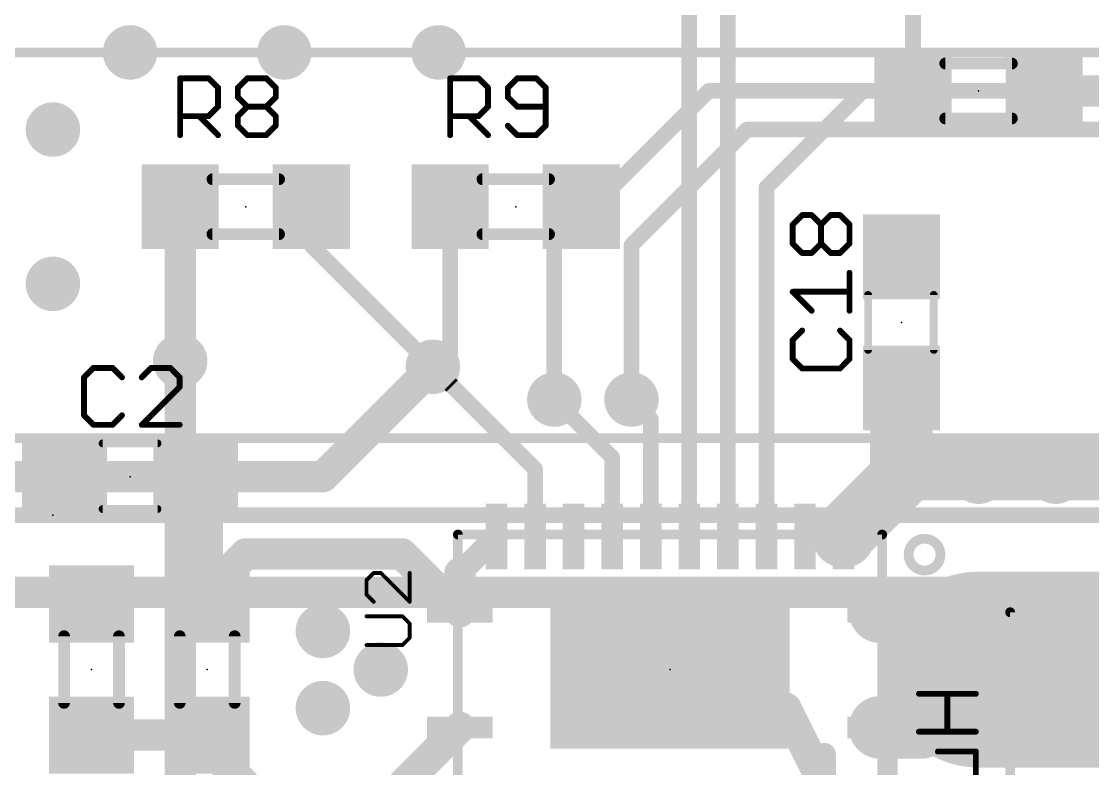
# Model space of a CAD drawing. Extents: x -1 to 111, y 0 to 43.
# Drawn here: x 54.59 to 68.48, y 18.72 to 28.4 of the extents above; entities that cross this region are included whole.
import ezdxf

# ---------------------------------------------------------------- set-up
doc = ezdxf.new("R2010")
doc.units = 0
for name, color, linetype in [('1', 22, 'CONTINUOUS'), ('15', 4, 'CONTINUOUS'), ('16', 175, 'CONTINUOUS'), ('18', 82, 'CONTINUOUS'), ('2', 2, 'CONTINUOUS'), ('21', 253, 'CONTINUOUS'), ('22', 253, 'CONTINUOUS'), ('23', 7, 'CONTINUOUS'), ('24', 7, 'CONTINUOUS'), ('25', 253, 'CONTINUOUS'), ('51', 253, 'CONTINUOUS')]:
    doc.layers.add(name, color=color, linetype=linetype)

# ---------------------------------------------------------------- blocks, each defined once
blk = doc.blocks.new('RECT')
blk.add_solid([(-0.5, -0.5), (0.5, -0.5), (-0.5, 0.5), (0.5, 0.5)])
blk = doc.blocks.new('ROUNDV')
at = {"const_width": 0.5}
blk.add_lwpolyline([(0, -0.25, 1), (0, 0.25, 1), (0, -0.25)], format="xyb", dxfattribs=at)

msp = doc.modelspace()

# ---------------------------------------------------------------- linework, layer by layer
at = {"layer": '1'}
for points, const_width in [([(63.75, 21.725), (63.75, 29.75)], 0.2032), ([(66.15, 27.5), (66.15, 29.5)], 0.2032), ([(63.25, 21.725), (63.25, 28.75)], 0.2032), ([(67.85, 27.5), (71.5, 27.5)], 0.4064), ([(65, 27), (65.5, 27.5)], 0.2032), ([(65.5, 27.5), (66.15, 27.5)], 0.2032), ([(64.25, 26.25), (65, 27)], 0.2032), ([(64.25, 21.725), (64.25, 26.25)], 0.2032), ([(56.65, 26), (56.65, 24)], 0.4064), ([(58.35, 25.5), (58.35, 26)], 0.2032), ([(60.15, 26), (60.15, 23.7)], 0.2032), ([(59.925, 23.925), (58.35, 25.5)], 0.2032), ([(56.65, 24), (56.65, 22.7)], 0.4064), ([(60.175, 23.675), (59.925, 23.925)], 0.2032), ([(66, 22.5), (66, 23.65)], 0.8128), ([(60.15, 23.7), (60.175, 23.675)], 0.2032), ([(61.25, 22.6), (60.175, 23.675)], 0.2032), ([(62.25, 22.75), (61.5, 23.5)], 0.2032), ([(62.75, 23.25), (62.5, 23.5)], 0.2032), ([(62.75, 21.725), (62.75, 23.25)], 0.2032), ([(66.1, 22.6), (66, 22.5)], 0.8128), ([(71, 22.6), (66.1, 22.6)], 0.8128), ([(56.65, 22.7), (56.85, 22.5)], 0.2032), ([(62.25, 21.725), (62.25, 22.75)], 0.2032), ([(65.25, 21.75), (66, 22.5)], 0.8128), ([(57, 22.35), (56.85, 22.5)], 0.4064), ([(61.25, 21.725), (61.25, 22.6)], 0.2032), ([(66.1, 22.6), (66.9, 22.6)], 0.2032), ([(66.9, 22.6), (67, 22.5)], 0.2032), ([(57, 21), (57, 22.35)], 0.4064), ([(65.25, 21.725), (65.25, 21.75)], 0.8128), ([(60.275, 21.25), (60.75, 21.725)], 0.3048), ([(65.25, 21.725), (64.75, 21.725)], 0.2032), ([(57.5, 21.5), (57, 21)], 0.4064), ([(59.5, 21.5), (57.5, 21.5)], 0.4064), ([(59.525, 21.5), (59.5, 21.5)], 0.4064), ([(60.275, 20.75), (59.525, 21.5)], 0.4064), ([(60.275, 21.25), (60.275, 20.75)], 0.4064), ([(69.968, 20), (67, 20)], 2.54), ([(57, 20.85), (57, 21)], 0.4064), ([(57, 21), (57, 20.85)], 0.4064), ([(66.25, 20.75), (65.725, 20.75)], 0.8128), ([(67, 20), (66.25, 20.75)], 0.8128), ([(66.25, 19.25), (67, 20)], 0.8128), ([(65, 18.5), (64.5, 19.5)], 0.4064), ([(65.725, 19.25), (66.25, 19.25)], 0.8128), ([(60.275, 19.25), (59.525, 18.5)], 0.4064), ([(55.5, 19.15), (57, 19.15)], 0.4064), ([(57, 19), (57, 19.15)], 0.4064), ([(65.85, 19.125), (65.725, 19.25)], 0.2032), ([(57.5, 18.5), (57, 19)], 0.4064), ([(65.85, 14.5), (65.85, 19.125)], 0.2032), ([(65, 18.9), (65, 18.5)], 0.3)]:
    msp.add_lwpolyline(points, dxfattribs=dict(at, const_width=const_width))
for points, const_width in [([(67.85, 27.6016, 1), (67.85, 27.3984)], 0.2032), ([(65.5, 27.5508, 1), (65.5, 27.4492)], 0.1016), ([(65.5359, 27.4641, 1), (65.4641, 27.5359)], 0.1016), ([(66.0992, 27.5, 1), (66.2008, 27.5)], 0.1016), ([(66.15, 27.4492, 1), (66.15, 27.5508)], 0.1016), ([(64.9641, 27.0359, 1), (65.0359, 26.9641)], 0.1016), ([(65.0359, 26.9641, 1), (64.9641, 27.0359)], 0.1016), ([(64.3008, 26.25, 1), (64.1992, 26.25)], 0.1016), ([(64.2141, 26.2859, 1), (64.2859, 26.2141)], 0.1016), ([(56.7516, 26, 1), (56.5484, 26)], 0.2032), ([(58.4008, 26, 1), (58.2992, 26)], 0.1016), ([(60.2008, 26, 1), (60.0992, 26)], 0.1016), ([(58.3859, 25.5359, 1), (58.3141, 25.4641)], 0.1016), ([(58.2992, 25.5, 1), (58.4008, 25.5)], 0.1016), ([(56.7516, 24, 1), (56.5484, 24)], 0.2032), ([(56.5484, 24, 1), (56.7516, 24)], 0.2032), ([(59.9609, 23.9609, 1), (59.8891, 23.8891)], 0.1016), ([(66.2032, 23.65, 1), (65.7968, 23.65)], 0.4064), ([(59.8891, 23.8891, 1), (59.9609, 23.9609)], 0.1016), ([(60.1859, 23.7359, 1), (60.1141, 23.6641)], 0.1016), ([(60.0992, 23.7, 1), (60.2008, 23.7)], 0.1016), ([(60.2109, 23.7109, 1), (60.1391, 23.6391)], 0.1016), ([(60.1391, 23.6391, 1), (60.2109, 23.7109)], 0.1016), ([(60.1391, 23.6391, 1), (60.2109, 23.7109)], 0.1016), ([(61.5359, 23.5359, 1), (61.4641, 23.4641)], 0.1016), ([(62.5359, 23.5359, 1), (62.4641, 23.4641)], 0.1016), ([(62.8008, 23.25, 1), (62.6992, 23.25)], 0.1016), ([(62.7141, 23.2141, 1), (62.7859, 23.2859)], 0.1016), ([(66.1, 22.8032, 1), (66.1, 22.3968)], 0.4064), ([(66.2437, 22.4563, 1), (65.9563, 22.7437)], 0.4064), ([(56.5484, 22.7, 1), (56.7516, 22.7)], 0.2032), ([(56.6859, 22.7359, 1), (56.6141, 22.6641)], 0.1016), ([(62.3008, 22.75, 1), (62.1992, 22.75)], 0.1016), ([(62.2141, 22.7141, 1), (62.2859, 22.7859)], 0.1016), ([(65.8563, 22.6437, 1), (66.1437, 22.3563)], 0.4064), ([(66.1437, 22.3563, 1), (65.8563, 22.6437)], 0.4064), ([(56.9218, 22.5718, 1), (56.7782, 22.4282)], 0.2032), ([(61.3008, 22.6, 1), (61.1992, 22.6)], 0.1016), ([(61.2141, 22.5641, 1), (61.2859, 22.6359)], 0.1016), ([(65.7968, 22.5, 1), (66.2032, 22.5)], 0.4064), ([(66.1, 22.6508, 1), (66.1, 22.5492)], 0.1016), ([(66.9359, 22.6359, 1), (66.8641, 22.5641)], 0.1016), ([(66.9, 22.5492, 1), (66.9, 22.6508)], 0.1016), ([(56.8141, 22.4641, 1), (56.8859, 22.5359)], 0.1016), ([(57.1016, 22.35, 1), (56.8984, 22.35)], 0.2032), ([(56.9282, 22.2782, 1), (57.0718, 22.4218)], 0.2032), ([(66.9641, 22.4641, 1), (67.0359, 22.5359)], 0.1016), ([(65.4532, 21.75, 1), (65.0468, 21.75)], 0.4064), ([(65.1063, 21.8937, 1), (65.3937, 21.6063)], 0.4064), ([(60.8039, 21.6711, 1), (60.6961, 21.7789)], 0.1524), ([(64.75, 21.7758, 1), (64.75, 21.6742)], 0.1016), ([(65.0468, 21.725, 1), (65.4532, 21.725)], 0.4064), ([(65.25, 21.6742, 1), (65.25, 21.7758)], 0.1016), ([(57.5, 21.6016, 1), (57.5, 21.3984)], 0.2032), ([(57.5718, 21.4282, 1), (57.4282, 21.5718)], 0.2032), ([(59.5, 21.6016, 1), (59.5, 21.3984)], 0.2032), ([(59.5968, 21.5718, 1), (59.4532, 21.4282)], 0.2032), ([(59.5, 21.3984, 1), (59.5, 21.6016)], 0.2032), ([(59.525, 21.3984, 1), (59.525, 21.6016)], 0.2032), ([(61.1992, 21.725, 1), (61.3008, 21.725)], 0.1016), ([(62.1992, 21.725, 1), (62.3008, 21.725)], 0.1016), ([(62.6992, 21.725, 1), (62.8008, 21.725)], 0.1016), ([(63.1992, 21.725, 1), (63.3008, 21.725)], 0.1016), ([(63.6992, 21.725, 1), (63.8008, 21.725)], 0.1016), ([(64.1992, 21.725, 1), (64.3008, 21.725)], 0.1016), ([(60.3766, 21.25, 1), (60.1734, 21.25)], 0.2032), ([(60.2211, 21.3039, 1), (60.3289, 21.1961)], 0.1524), ([(67, 20.635, 1), (67, 19.365)], 1.27), ([(57.1016, 21, 1), (56.8984, 21)], 0.2032), ([(57.1016, 21, 1), (56.8984, 21)], 0.2032), ([(56.9282, 21.0718, 1), (57.0718, 20.9282)], 0.2032), ([(65.725, 20.9532, 1), (65.725, 20.5468)], 0.4064), ([(66.3937, 20.8937, 1), (66.1063, 20.6063)], 0.4064), ([(66.25, 20.5468, 1), (66.25, 20.9532)], 0.4064), ([(56.8984, 21, 1), (57.1016, 21)], 0.2032), ([(56.8984, 20.85, 1), (57.1016, 20.85)], 0.2032), ([(56.8984, 20.85, 1), (57.1016, 20.85)], 0.2032), ([(60.1734, 20.75, 1), (60.3766, 20.75)], 0.2032), ([(60.2032, 20.6782, 1), (60.3468, 20.8218)], 0.2032), ([(67.1437, 19.8563, 1), (66.8563, 20.1437)], 0.4064), ([(66.8563, 19.8563, 1), (67.1437, 20.1437)], 0.4064), ([(64.5909, 19.5454, 1), (64.4091, 19.4546)], 0.2032), ([(65.725, 19.4532, 1), (65.725, 19.0468)], 0.4064), ([(66.1063, 19.3937, 1), (66.3937, 19.1063)], 0.4064), ([(66.25, 19.0468, 1), (66.25, 19.4532)], 0.4064), ([(60.3468, 19.1782, 1), (60.2032, 19.3218)], 0.2032), ([(55.5, 19.2516, 1), (55.5, 19.0484)], 0.2032), ([(57.1016, 19.15, 1), (56.8984, 19.15)], 0.2032), ([(57, 19.0484, 1), (57, 19.2516)], 0.2032), ([(65.7609, 19.2859, 1), (65.6891, 19.2141)], 0.1016), ([(57.0718, 19.0718, 1), (56.9282, 18.9282)], 0.2032), ([(65.9008, 19.125, 1), (65.7992, 19.125)], 0.1016), ([(65.8141, 19.0891, 1), (65.8859, 19.1609)], 0.1016), ([(56.8984, 19, 1), (57.1016, 19)], 0.2032), ([(65.075, 18.9, 1), (64.925, 18.9)], 0.15)]:
    msp.add_lwpolyline(points, format="xyb", dxfattribs=dict(at, const_width=const_width))
at = {"layer": '15'}
for points, const_width in [([(72, 22), (30.5, 22)], 0.2032), ([(73, 21), (29, 21)], 0.4064)]:
    msp.add_lwpolyline(points, dxfattribs=dict(at, const_width=const_width))
at = {"layer": '16'}
for points, const_width in [([(61.5, 25.5), (63.5, 27.5)], 0.2032), ([(63.5, 27.5), (76, 27.5)], 0.2032), ([(62.5, 25.5), (64, 27)], 0.2032), ([(64, 27), (80, 27)], 0.2032), ([(61.5, 23.5), (61.5, 25.5)], 0.2032), ([(62.5, 23.5), (62.5, 25.5)], 0.2032), ([(56.65, 12.65), (56.65, 24)], 0.4064)]:
    msp.add_lwpolyline(points, dxfattribs=dict(at, const_width=const_width))
for points, const_width in [([(63.5, 27.5508, 1), (63.5, 27.4492)], 0.1016), ([(63.5359, 27.4641, 1), (63.4641, 27.5359)], 0.1016), ([(64, 27.0508, 1), (64, 26.9492)], 0.1016), ([(64.0359, 26.9641, 1), (63.9641, 27.0359)], 0.1016), ([(61.5508, 25.5, 1), (61.4492, 25.5)], 0.1016), ([(61.4641, 25.5359, 1), (61.5359, 25.4641)], 0.1016), ([(62.5508, 25.5, 1), (62.4492, 25.5)], 0.1016), ([(62.4641, 25.5359, 1), (62.5359, 25.4641)], 0.1016), ([(56.7516, 24, 1), (56.5484, 24)], 0.2032), ([(61.4492, 23.5, 1), (61.5508, 23.5)], 0.1016), ([(62.4492, 23.5, 1), (62.5508, 23.5)], 0.1016)]:
    msp.add_lwpolyline(points, format="xyb", dxfattribs=dict(at, const_width=const_width))
at = {"layer": '2', "const_width": 0.4064}
for points in [[(58.5, 22.5), (59.925, 23.925)], [(12.5, 22.5), (58.5, 22.5)]]:
    msp.add_lwpolyline(points, dxfattribs=at)
at = {"layer": '2', "const_width": 0.2032}
for points in [[(59.9968, 23.8532, 1), (59.8532, 23.9968)], [(58.4282, 22.5718, 1), (58.5718, 22.4282)], [(58.5, 22.3984, 1), (58.5, 22.6016)]]:
    msp.add_lwpolyline(points, format="xyb", dxfattribs=at)
at = {"layer": '21'}
for points, const_width in [([(60.25, 18.25), (60.25, 21.75)], 0.127), ([(60.25, 21.75), (65.75, 21.75)], 0.127), ([(65.75, 21.75), (65.75, 18.25)], 0.127), ([(59.1581, 21.2519), (59.0649, 21.1587)], 0.0508), ([(59.2514, 21.2519), (59.1581, 21.2519)], 0.0508), ([(59.6242, 20.8791), (59.2514, 21.2519)], 0.0508), ([(59.6242, 21.2519), (59.6242, 20.8791)], 0.0508), ([(59.0649, 21.1587), (59.0649, 20.9723)], 0.0508), ([(59.0649, 20.9723), (59.1581, 20.8791)], 0.0508), ([(59.531, 20.6906), (59.0649, 20.6906)], 0.0508), ([(59.6242, 20.5974), (59.531, 20.6906)], 0.0508), ([(67.4092, 15.2568), (67.4092, 20.7432)], 0.127), ([(67.4092, 20.7432), (72.5908, 20.7432)], 0.127), ([(59.6242, 20.411), (59.6242, 20.5974)], 0.0508), ([(59.531, 20.3178), (59.6242, 20.411)], 0.0508), ([(59.0649, 20.3178), (59.531, 20.3178)], 0.0508), ([(66.2275, 19.6862), (66.9647, 19.6862)], 0.0762), ([(66.5961, 19.1947), (66.5961, 19.6862)], 0.0762), ([(66.9647, 19.1947), (66.2275, 19.1947)], 0.0762), ([(66.9647, 18.9378), (66.4732, 18.9378)], 0.0762), ([(66.9647, 18.5691), (66.9647, 18.9378)], 0.0762)]:
    msp.add_lwpolyline(points, dxfattribs=dict(at, const_width=const_width))
for points, const_width in [([(60.2818, 21.75, 1), (60.2182, 21.75)], 0.0635), ([(60.25, 21.7817, 1), (60.25, 21.7183)], 0.0635), ([(65.7818, 21.75, 1), (65.7182, 21.75)], 0.0635), ([(65.75, 21.7183, 1), (65.75, 21.7817)], 0.0635), ([(66.3, 21.2841, 1), (66.3, 21.6959, 1), (66.3, 21.2841)], 0.127), ([(59.1581, 21.2646, 1), (59.1581, 21.2392)], 0.0254), ([(59.1671, 21.243, 1), (59.1492, 21.2609)], 0.0254), ([(59.2603, 21.2609, 1), (59.2424, 21.243)], 0.0254), ([(59.2514, 21.2392, 1), (59.2514, 21.2646)], 0.0254), ([(59.6369, 21.2519, 1), (59.6115, 21.2519)], 0.0254), ([(59.0776, 21.1587, 1), (59.0522, 21.1587)], 0.0254), ([(59.0559, 21.1677, 1), (59.0739, 21.1497)], 0.0254), ([(59.0739, 20.9813, 1), (59.0559, 20.9633)], 0.0254), ([(59.0522, 20.9723, 1), (59.0776, 20.9723)], 0.0254), ([(59.1492, 20.8701, 1), (59.1671, 20.8881)], 0.0254), ([(59.6115, 20.8791, 1), (59.6369, 20.8791)], 0.0254), ([(59.6152, 20.8701, 1), (59.6332, 20.8881)], 0.0254), ([(59.0649, 20.7033, 1), (59.0649, 20.6779)], 0.0254), ([(59.54, 20.6996, 1), (59.522, 20.6816)], 0.0254), ([(59.531, 20.6779, 1), (59.531, 20.7033)], 0.0254), ([(67.441, 20.7432, 1), (67.3774, 20.7432)], 0.0635), ([(67.4092, 20.775, 1), (67.4092, 20.7115)], 0.0635), ([(59.6369, 20.5974, 1), (59.6115, 20.5974)], 0.0254), ([(59.6152, 20.5884, 1), (59.6332, 20.6064)], 0.0254), ([(59.6115, 20.411, 1), (59.6369, 20.411)], 0.0254), ([(59.6332, 20.402, 1), (59.6152, 20.42)], 0.0254), ([(59.0649, 20.3305, 1), (59.0649, 20.3051)], 0.0254), ([(59.522, 20.3268, 1), (59.54, 20.3088)], 0.0254), ([(59.531, 20.3051, 1), (59.531, 20.3305)], 0.0254), ([(66.2275, 19.7052, 1), (66.2275, 19.6671)], 0.0381), ([(66.6151, 19.6862, 1), (66.577, 19.6862)], 0.0381), ([(66.9647, 19.6671, 1), (66.9647, 19.7052)], 0.0381), ([(66.2275, 19.2137, 1), (66.2275, 19.1756)], 0.0381), ([(66.577, 19.1947, 1), (66.6151, 19.1947)], 0.0381), ([(66.9647, 19.1756, 1), (66.9647, 19.2137)], 0.0381), ([(66.4732, 18.9568, 1), (66.4732, 18.9187)], 0.0381), ([(66.9838, 18.9378, 1), (66.9457, 18.9378)], 0.0381), ([(66.9647, 18.9187, 1), (66.9647, 18.9568)], 0.0381)]:
    msp.add_lwpolyline(points, format="xyb", dxfattribs=dict(at, const_width=const_width))
at = {"layer": '22', "const_width": 0.127}
for points in [[(91, 28), (19, 28)], [(79, 23), (31, 23)], [(31, 21), (79, 21)]]:
    msp.add_lwpolyline(points, dxfattribs=at)
at = {"layer": '23'}
for p in [(67, 27.5), (57.5, 26), (61, 26), (66, 24.5), (56, 22.5), (55.5, 20), (57, 20), (63, 20)]:
    msp.add_point(p, dxfattribs=at)
at = {"layer": '24'}
msp.add_point((55, 22), dxfattribs=at)
at = {"layer": '25', "const_width": 0.0762}
for points in [[(56.6491, 26.9271), (56.6491, 27.6643)], [(56.6491, 27.6643), (57.0177, 27.6643)], [(57.0177, 27.6643), (57.1406, 27.5415)], [(57.3975, 27.5415), (57.5204, 27.6643)], [(57.5204, 27.6643), (57.7661, 27.6643)], [(57.7661, 27.6643), (57.889, 27.5415)], [(60.1491, 26.9271), (60.1491, 27.6643)], [(60.1491, 27.6643), (60.5177, 27.6643)], [(60.5177, 27.6643), (60.6406, 27.5415)], [(61.0204, 27.6643), (60.8975, 27.5415)], [(61.2661, 27.6643), (61.0204, 27.6643)], [(61.389, 27.5415), (61.2661, 27.6643)], [(57.1406, 27.5415), (57.1406, 27.2957)], [(57.3975, 27.4186), (57.3975, 27.5415)], [(57.889, 27.5415), (57.889, 27.4186)], [(60.6406, 27.5415), (60.6406, 27.2957)], [(60.8975, 27.5415), (60.8975, 27.4186)], [(61.389, 27.05), (61.389, 27.5415)], [(57.5204, 27.2957), (57.3975, 27.4186)], [(57.889, 27.4186), (57.7661, 27.2957)], [(60.8975, 27.4186), (61.0204, 27.2957)], [(57.1406, 27.2957), (57.0177, 27.1728)], [(57.3975, 27.1728), (57.5204, 27.2957)], [(57.5204, 27.2957), (57.7661, 27.2957)], [(57.7661, 27.2957), (57.889, 27.1728)], [(60.6406, 27.2957), (60.5177, 27.1728)], [(61.0204, 27.2957), (61.389, 27.2957)], [(57.0177, 27.1728), (56.6491, 27.1728)], [(56.8948, 27.1728), (57.1406, 26.9271)], [(57.3975, 27.05), (57.3975, 27.1728)], [(57.5204, 26.9271), (57.3975, 27.05)], [(57.889, 27.05), (57.7661, 26.9271)], [(57.889, 27.1728), (57.889, 27.05)], [(60.5177, 27.1728), (60.1491, 27.1728)], [(60.3948, 27.1728), (60.6406, 26.9271)], [(60.8975, 27.05), (61.0204, 26.9271)], [(61.2661, 26.9271), (61.389, 27.05)], [(57.7661, 26.9271), (57.5204, 26.9271)], [(61.0204, 26.9271), (61.2661, 26.9271)], [(64.5897, 25.7685), (64.7125, 25.8914)], [(64.7125, 25.8914), (64.8354, 25.8914)], [(64.8354, 25.8914), (64.9583, 25.7685)], [(64.9583, 25.7685), (65.0812, 25.8914)], [(65.0812, 25.8914), (65.204, 25.8914)], [(65.204, 25.8914), (65.3269, 25.7685)], [(64.5897, 25.5228), (64.5897, 25.7685)], [(64.9583, 25.5228), (64.9583, 25.7685)], [(65.3269, 25.7685), (65.3269, 25.5228)], [(64.7125, 25.3999), (64.5897, 25.5228)], [(64.9583, 25.5228), (64.8354, 25.3999)], [(65.0812, 25.3999), (64.9583, 25.5228)], [(65.3269, 25.5228), (65.204, 25.3999)], [(64.8354, 25.3999), (64.7125, 25.3999)], [(65.204, 25.3999), (65.0812, 25.3999)], [(65.3269, 24.6515), (65.3269, 25.143)], [(64.8354, 24.6515), (64.5897, 24.8973)], [(64.5897, 24.8973), (65.3269, 24.8973)], [(64.7125, 24.3946), (64.5897, 24.2717)], [(64.5897, 24.2717), (64.5897, 24.026)], [(65.3269, 24.2717), (65.204, 24.3946)], [(65.3269, 24.026), (65.3269, 24.2717)], [(64.5897, 24.026), (64.7125, 23.9031)], [(65.204, 23.9031), (65.3269, 24.026)], [(55.526, 23.9103), (55.4031, 23.7875)], [(55.7717, 23.9103), (55.526, 23.9103)], [(55.8946, 23.7875), (55.7717, 23.9103)], [(56.2744, 23.9103), (56.1515, 23.7875)], [(56.5201, 23.9103), (56.2744, 23.9103)], [(56.643, 23.7875), (56.5201, 23.9103)], [(64.7125, 23.9031), (65.204, 23.9031)], [(55.4031, 23.7875), (55.4031, 23.296)], [(56.643, 23.6646), (56.643, 23.7875)], [(56.1515, 23.1731), (56.643, 23.6646)], [(55.4031, 23.296), (55.526, 23.1731)], [(55.7717, 23.1731), (55.8946, 23.296)], [(55.526, 23.1731), (55.7717, 23.1731)], [(56.643, 23.1731), (56.1515, 23.1731)]]:
    msp.add_lwpolyline(points, dxfattribs=at)
at = {"layer": '25', "const_width": 0.0381}
for points in [[(56.6682, 27.6643, 1), (56.6301, 27.6643)], [(56.6491, 27.6834, 1), (56.6491, 27.6453)], [(57.0312, 27.6778, 1), (57.0042, 27.6509)], [(57.0177, 27.6453, 1), (57.0177, 27.6834)], [(57.5204, 27.6834, 1), (57.5204, 27.6453)], [(57.5339, 27.6509, 1), (57.5069, 27.6778)], [(57.7796, 27.6778, 1), (57.7527, 27.6509)], [(57.7661, 27.6453, 1), (57.7661, 27.6834)], [(60.1682, 27.6643, 1), (60.1301, 27.6643)], [(60.1491, 27.6834, 1), (60.1491, 27.6453)], [(60.5312, 27.6778, 1), (60.5042, 27.6509)], [(60.5177, 27.6453, 1), (60.5177, 27.6834)], [(61.0204, 27.6834, 1), (61.0204, 27.6453)], [(61.0339, 27.6509, 1), (61.0069, 27.6778)], [(61.2796, 27.6778, 1), (61.2527, 27.6509)], [(61.2661, 27.6453, 1), (61.2661, 27.6834)], [(57.1596, 27.5415, 1), (57.1215, 27.5415)], [(57.1271, 27.528, 1), (57.1541, 27.5549)], [(57.384, 27.5549, 1), (57.411, 27.528)], [(57.4166, 27.5415, 1), (57.3785, 27.5415)], [(57.9081, 27.5415, 1), (57.87, 27.5415)], [(57.8755, 27.528, 1), (57.9025, 27.5549)], [(60.6596, 27.5415, 1), (60.6215, 27.5415)], [(60.6271, 27.528, 1), (60.6541, 27.5549)], [(60.884, 27.5549, 1), (60.911, 27.528)], [(60.9166, 27.5415, 1), (60.8785, 27.5415)], [(61.4081, 27.5415, 1), (61.37, 27.5415)], [(61.3755, 27.528, 1), (61.4025, 27.5549)], [(57.411, 27.4321, 1), (57.384, 27.4051)], [(57.3785, 27.4186, 1), (57.4166, 27.4186)], [(57.87, 27.4186, 1), (57.9081, 27.4186)], [(57.9025, 27.4051, 1), (57.8755, 27.4321)], [(60.911, 27.4321, 1), (60.884, 27.4051)], [(60.8785, 27.4186, 1), (60.9166, 27.4186)], [(57.1215, 27.2957, 1), (57.1596, 27.2957)], [(57.1541, 27.2822, 1), (57.1271, 27.3092)], [(57.5204, 27.3148, 1), (57.5204, 27.2767)], [(57.5339, 27.2822, 1), (57.5069, 27.3092)], [(57.5069, 27.2822, 1), (57.5339, 27.3092)], [(57.7796, 27.3092, 1), (57.7527, 27.2822)], [(57.7527, 27.3092, 1), (57.7796, 27.2822)], [(57.7661, 27.2767, 1), (57.7661, 27.3148)], [(60.6215, 27.2957, 1), (60.6596, 27.2957)], [(60.6541, 27.2822, 1), (60.6271, 27.3092)], [(61.0204, 27.3148, 1), (61.0204, 27.2767)], [(61.0069, 27.2822, 1), (61.0339, 27.3092)], [(61.389, 27.2767, 1), (61.389, 27.3148)], [(56.6491, 27.1919, 1), (56.6491, 27.1538)], [(56.9083, 27.1863, 1), (56.8814, 27.1594)], [(57.0042, 27.1863, 1), (57.0312, 27.1594)], [(57.0177, 27.1538, 1), (57.0177, 27.1919)], [(57.384, 27.1863, 1), (57.411, 27.1594)], [(57.411, 27.0634, 1), (57.384, 27.0365)], [(57.4166, 27.1728, 1), (57.3785, 27.1728)], [(57.9081, 27.1728, 1), (57.87, 27.1728)], [(57.8755, 27.1594, 1), (57.9025, 27.1863)], [(57.9025, 27.0365, 1), (57.8755, 27.0634)], [(60.1491, 27.1919, 1), (60.1491, 27.1538)], [(60.4083, 27.1863, 1), (60.3814, 27.1594)], [(60.5042, 27.1863, 1), (60.5312, 27.1594)], [(60.5177, 27.1538, 1), (60.5177, 27.1919)], [(60.911, 27.0634, 1), (60.884, 27.0365)], [(61.4025, 27.0365, 1), (61.3755, 27.0634)], [(56.6301, 26.9271, 1), (56.6682, 26.9271)], [(57.1271, 26.9136, 1), (57.1541, 26.9406)], [(57.3785, 27.05, 1), (57.4166, 27.05)], [(57.5204, 26.9462, 1), (57.5204, 26.9081)], [(57.5069, 26.9136, 1), (57.5339, 26.9406)], [(57.7527, 26.9406, 1), (57.7796, 26.9136)], [(57.7661, 26.9081, 1), (57.7661, 26.9462)], [(57.87, 27.05, 1), (57.9081, 27.05)], [(60.1301, 26.9271, 1), (60.1682, 26.9271)], [(60.6271, 26.9136, 1), (60.6541, 26.9406)], [(61.0204, 26.9462, 1), (61.0204, 26.9081)], [(61.0069, 26.9136, 1), (61.0339, 26.9406)], [(61.2527, 26.9406, 1), (61.2796, 26.9136)], [(61.2661, 26.9081, 1), (61.2661, 26.9462)], [(61.37, 27.05, 1), (61.4081, 27.05)], [(64.7125, 25.9105, 1), (64.7125, 25.8724)], [(64.726, 25.8779, 1), (64.6991, 25.9049)], [(64.8489, 25.9049, 1), (64.8219, 25.8779)], [(64.8354, 25.8724, 1), (64.8354, 25.9105)], [(65.0812, 25.9105, 1), (65.0812, 25.8724)], [(65.0946, 25.8779, 1), (65.0677, 25.9049)], [(65.2175, 25.9049, 1), (65.1906, 25.8779)], [(65.204, 25.8724, 1), (65.204, 25.9105)], [(64.6087, 25.7685, 1), (64.5706, 25.7685)], [(64.5762, 25.782, 1), (64.6031, 25.7551)], [(64.9773, 25.7685, 1), (64.9392, 25.7685)], [(64.9448, 25.782, 1), (64.9718, 25.7551)], [(64.9448, 25.7551, 1), (64.9718, 25.782)], [(65.346, 25.7685, 1), (65.3079, 25.7685)], [(65.3134, 25.7551, 1), (65.3404, 25.782)], [(64.6031, 25.5363, 1), (64.5762, 25.5093)], [(64.9718, 25.5363, 1), (64.9448, 25.5093)], [(64.9718, 25.5093, 1), (64.9448, 25.5363)], [(65.3404, 25.5093, 1), (65.3134, 25.5363)], [(64.5706, 25.5228, 1), (64.6087, 25.5228)], [(64.7125, 25.419, 1), (64.7125, 25.3809)], [(64.6991, 25.3865, 1), (64.726, 25.4134)], [(64.8219, 25.4134, 1), (64.8489, 25.3865)], [(64.8354, 25.3809, 1), (64.8354, 25.419)], [(64.9392, 25.5228, 1), (64.9773, 25.5228)], [(65.0812, 25.419, 1), (65.0812, 25.3809)], [(65.0677, 25.3865, 1), (65.0946, 25.4134)], [(65.1906, 25.4134, 1), (65.2175, 25.3865)], [(65.204, 25.3809, 1), (65.204, 25.419)], [(65.3079, 25.5228, 1), (65.346, 25.5228)], [(65.346, 25.143, 1), (65.3079, 25.143)], [(64.6031, 24.9107, 1), (64.5762, 24.8838)], [(64.5897, 24.9163, 1), (64.5897, 24.8782)], [(65.3269, 24.8782, 1), (65.3269, 24.9163)], [(64.8219, 24.638, 1), (64.8489, 24.665)], [(65.3079, 24.6515, 1), (65.346, 24.6515)], [(64.5762, 24.2852, 1), (64.6031, 24.2582)], [(64.6087, 24.2717, 1), (64.5706, 24.2717)], [(64.726, 24.3811, 1), (64.6991, 24.4081)], [(65.2175, 24.4081, 1), (65.1906, 24.3811)], [(65.346, 24.2717, 1), (65.3079, 24.2717)], [(65.3134, 24.2582, 1), (65.3404, 24.2852)], [(64.6031, 24.0394, 1), (64.5762, 24.0125)], [(64.5706, 24.026, 1), (64.6087, 24.026)], [(65.3079, 24.026, 1), (65.346, 24.026)], [(65.3404, 24.0125, 1), (65.3134, 24.0394)], [(55.526, 23.9294, 1), (55.526, 23.8913)], [(55.5394, 23.8969, 1), (55.5125, 23.9238)], [(55.7852, 23.9238, 1), (55.7582, 23.8969)], [(55.7717, 23.8913, 1), (55.7717, 23.9294)], [(56.2744, 23.9294, 1), (56.2744, 23.8913)], [(56.2879, 23.8969, 1), (56.2609, 23.9238)], [(56.5336, 23.9238, 1), (56.5067, 23.8969)], [(56.5201, 23.8913, 1), (56.5201, 23.9294)], [(64.7125, 23.9222, 1), (64.7125, 23.8841)], [(64.6991, 23.8896, 1), (64.726, 23.9166)], [(65.1906, 23.9166, 1), (65.2175, 23.8896)], [(65.204, 23.8841, 1), (65.204, 23.9222)], [(55.4222, 23.7875, 1), (55.3841, 23.7875)], [(55.3896, 23.8009, 1), (55.4166, 23.774)], [(55.8811, 23.774, 1), (55.9081, 23.8009)], [(56.138, 23.8009, 1), (56.165, 23.774)], [(56.6621, 23.7875, 1), (56.624, 23.7875)], [(56.6295, 23.774, 1), (56.6565, 23.8009)], [(56.624, 23.6646, 1), (56.6621, 23.6646)], [(56.6565, 23.6511, 1), (56.6295, 23.6781)], [(55.4166, 23.3094, 1), (55.3896, 23.2825)], [(55.9081, 23.2825, 1), (55.8811, 23.3094)], [(55.3841, 23.296, 1), (55.4222, 23.296)], [(55.526, 23.1922, 1), (55.526, 23.1541)], [(55.5125, 23.1596, 1), (55.5394, 23.1866)], [(55.7582, 23.1866, 1), (55.7852, 23.1596)], [(55.7717, 23.1541, 1), (55.7717, 23.1922)], [(56.1515, 23.1922, 1), (56.1515, 23.1541)], [(56.138, 23.1866, 1), (56.165, 23.1596)], [(56.643, 23.1541, 1), (56.643, 23.1922)]]:
    msp.add_lwpolyline(points, format="xyb", dxfattribs=at)
at = {"layer": '51'}
for points, const_width in [([(67.432, 27.856), (66.568, 27.856)], 0.1524), ([(66.568, 27.144), (67.432, 27.144)], 0.1524), ([(57.932, 26.356), (57.068, 26.356)], 0.1524), ([(61.432, 26.356), (60.568, 26.356)], 0.1524), ([(57.068, 25.644), (57.932, 25.644)], 0.1524), ([(60.568, 25.644), (61.432, 25.644)], 0.1524), ([(65.568, 24.144), (65.568, 24.856)], 0.1016), ([(66.419, 24.144), (66.419, 24.856)], 0.1016), ([(55.644, 22.932), (56.356, 22.932)], 0.1016), ([(55.644, 22.081), (56.356, 22.081)], 0.1016), ([(55.144, 20.432), (55.144, 19.568)], 0.1524), ([(55.856, 19.568), (55.856, 20.432)], 0.1524), ([(56.644, 20.432), (56.644, 19.568)], 0.1524), ([(57.356, 19.568), (57.356, 20.432)], 0.1524)]:
    msp.add_lwpolyline(points, dxfattribs=dict(at, const_width=const_width))
for points, const_width in [([(66.568, 27.8941, 1), (66.568, 27.8179)], 0.0762), ([(67.432, 27.8179, 1), (67.432, 27.8941)], 0.0762), ([(66.568, 27.1821, 1), (66.568, 27.1059)], 0.0762), ([(67.432, 27.1059, 1), (67.432, 27.1821)], 0.0762), ([(57.068, 26.3941, 1), (57.068, 26.3179)], 0.0762), ([(57.932, 26.3179, 1), (57.932, 26.3941)], 0.0762), ([(60.568, 26.3941, 1), (60.568, 26.3179)], 0.0762), ([(61.432, 26.3179, 1), (61.432, 26.3941)], 0.0762), ([(57.068, 25.6821, 1), (57.068, 25.6059)], 0.0762), ([(57.932, 25.6059, 1), (57.932, 25.6821)], 0.0762), ([(60.568, 25.6821, 1), (60.568, 25.6059)], 0.0762), ([(61.432, 25.6059, 1), (61.432, 25.6821)], 0.0762), ([(65.5934, 24.856, 1), (65.5426, 24.856)], 0.0508), ([(66.4444, 24.856, 1), (66.3936, 24.856)], 0.0508), ([(65.5426, 24.144, 1), (65.5934, 24.144)], 0.0508), ([(66.3936, 24.144, 1), (66.4444, 24.144)], 0.0508), ([(55.644, 22.9574, 1), (55.644, 22.9066)], 0.0508), ([(56.356, 22.9066, 1), (56.356, 22.9574)], 0.0508), ([(55.644, 22.1064, 1), (55.644, 22.0556)], 0.0508), ([(56.356, 22.0556, 1), (56.356, 22.1064)], 0.0508), ([(55.1821, 20.432, 1), (55.1059, 20.432)], 0.0762), ([(55.8941, 20.432, 1), (55.8179, 20.432)], 0.0762), ([(56.6821, 20.432, 1), (56.6059, 20.432)], 0.0762), ([(57.3941, 20.432, 1), (57.3179, 20.432)], 0.0762), ([(55.1059, 19.568, 1), (55.1821, 19.568)], 0.0762), ([(55.8179, 19.568, 1), (55.8941, 19.568)], 0.0762), ([(56.6059, 19.568, 1), (56.6821, 19.568)], 0.0762), ([(57.3179, 19.568, 1), (57.3941, 19.568)], 0.0762)]:
    msp.add_lwpolyline(points, format="xyb", dxfattribs=dict(at, const_width=const_width))

# ---------------------------------------------------------------- block references
at = {"layer": '1', "yscale": 1.1}
for p in [(66.15, 27.5), (67.85, 27.5), (56.65, 26), (58.35, 26), (60.15, 26), (61.85, 26)]:
    msp.add_blockref('RECT', p, dxfattribs=at)
at = {"layer": '1', "xscale": 1.1, "rotation": 90}
for p in [(66, 25.35), (66, 23.65)]:
    msp.add_blockref('RECT', p, dxfattribs=at)
at = {"layer": '1', "xscale": 1.1}
for p in [(55.15, 22.5), (56.85, 22.5)]:
    msp.add_blockref('RECT', p, dxfattribs=at)
at = {"layer": '1'}
for p, xscale, yscale, rotation in [((60.75, 21.725), 0.28, 0.85, 180), ((61.25, 21.725), 0.28, 0.85, 180), ((61.75, 21.725), 0.28, 0.85, 180), ((62.25, 21.725), 0.28, 0.85, 180), ((62.75, 21.725), 0.28, 0.85, 180), ((63.25, 21.725), 0.28, 0.85, 180), ((63.75, 21.725), 0.28, 0.85, 180), ((64.25, 21.725), 0.28, 0.85, 180), ((64.75, 21.725), 0.28, 0.85, 180), ((65.25, 21.725), 0.28, 0.85, 180), ((63, 20), 3.1, 2.05, 180), ((60.275, 20.75), 0.28, 0.85, 270), ((65.725, 20.75), 0.28, 0.85, 90), ((60.275, 19.25), 0.28, 0.85, 270), ((65.725, 19.25), 0.28, 0.85, 90)]:
    msp.add_blockref('RECT', p, dxfattribs=dict(at, xscale=xscale, yscale=yscale, rotation=rotation))
at = {"layer": '1', "yscale": 1.1, "rotation": 90}
for p in [(55.5, 20.85), (57, 20.85), (55.5, 19.15), (57, 19.15)]:
    msp.add_blockref('RECT', p, dxfattribs=at)
at = {"layer": '18', "xscale": 0.7064, "yscale": 0.7064}
for p in [(56, 28), (56, 28), (56, 28), (56, 28), (58, 28), (58, 28), (58, 28), (58, 28), (60, 28), (60, 28), (60, 28), (60, 28), (55, 27), (55, 27), (55, 27), (55, 27), (55, 25), (55, 25), (55, 25), (55, 25), (56.65, 24), (56.65, 24), (56.65, 24), (56.65, 24), (59.925, 23.925), (59.925, 23.925), (59.925, 23.925), (59.925, 23.925), (61.5, 23.5), (61.5, 23.5), (61.5, 23.5), (61.5, 23.5), (62.5, 23.5), (62.5, 23.5), (62.5, 23.5), (62.5, 23.5), (67, 22.5), (67, 22.5), (67, 22.5), (67, 22.5), (68, 22.5), (68, 22.5), (68, 22.5), (68, 22.5), (58.5, 20.5), (58.5, 20.5), (58.5, 20.5), (58.5, 20.5), (63, 20.5), (63, 20.5), (63, 20.5), (63, 20.5), (59.25, 20), (59.25, 20), (59.25, 20), (59.25, 20), (62, 20), (62, 20), (62, 20), (62, 20), (64, 20), (64, 20), (64, 20), (64, 20), (58.5, 19.5), (58.5, 19.5), (58.5, 19.5), (58.5, 19.5), (63, 19.5), (63, 19.5), (63, 19.5), (63, 19.5)]:
    msp.add_blockref('ROUNDV', p, dxfattribs=at)
at = {"layer": '51'}
for p, xscale, yscale in [((66.365, 27.5), 0.4064, 0.8636), ((67.635, 27.5), 0.4064, 0.8636), ((56.865, 26), 0.4064, 0.8636), ((58.135, 26), 0.4064, 0.8636), ((60.365, 26), 0.4064, 0.8636), ((61.635, 26), 0.4064, 0.8636), ((55.4119, 22.5051), 0.5001, 0.95), ((56.5802, 22.5051), 0.5001, 0.95)]:
    msp.add_blockref('RECT', p, dxfattribs=dict(at, xscale=xscale, yscale=yscale))
at = {"layer": '51', "rotation": 90}
for p, xscale, yscale in [((65.9949, 25.0802), 0.5001, 0.95), ((65.9949, 23.9119), 0.5001, 0.95), ((55.5, 20.635), 0.4064, 0.8636), ((57, 20.635), 0.4064, 0.8636), ((55.5, 19.365), 0.4064, 0.8636), ((57, 19.365), 0.4064, 0.8636)]:
    msp.add_blockref('RECT', p, dxfattribs=dict(at, xscale=xscale, yscale=yscale))

doc.saveas('drawing.dxf')
